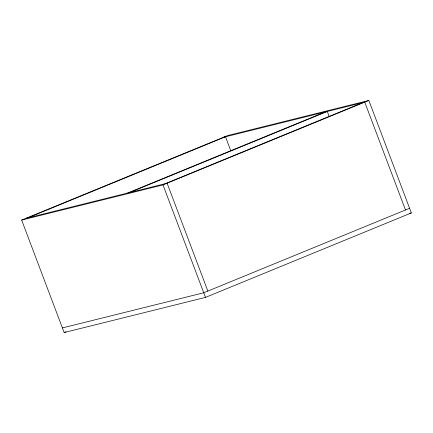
<?xml version="1.0" encoding="UTF-8"?>
<svg xmlns="http://www.w3.org/2000/svg" width="433" height="433" viewBox="0 0 433 433"><rect width="100%" height="100%" fill="white"/><g stroke="black" fill="none" stroke-linecap="round" stroke-linejoin="round"><path stroke-width="0.65" d="M21.65 220.072L227.509 135.61L368.851 100.451L411.35 212.928L205.491 297.39L64.149 332.549L21.65 220.072L162.992 184.913L368.851 100.451M27.885 217.859L225.512 136.774L230.762 150.673M127.535 193.069L325.156 111.985M129.651 192.544L327.278 111.46L329.183 116.499M164.989 183.754L362.61 102.67M64.149 332.549L66.027 331.775M409.602 208.305L203.743 292.768L62.406 327.927M223.39 137.299L364.732 102.139L405.488 209.994M25.769 218.384L167.111 183.224L207.862 291.079M409.385 213.415L411.35 212.928M162.992 184.913L205.491 297.39"/></g></svg>
